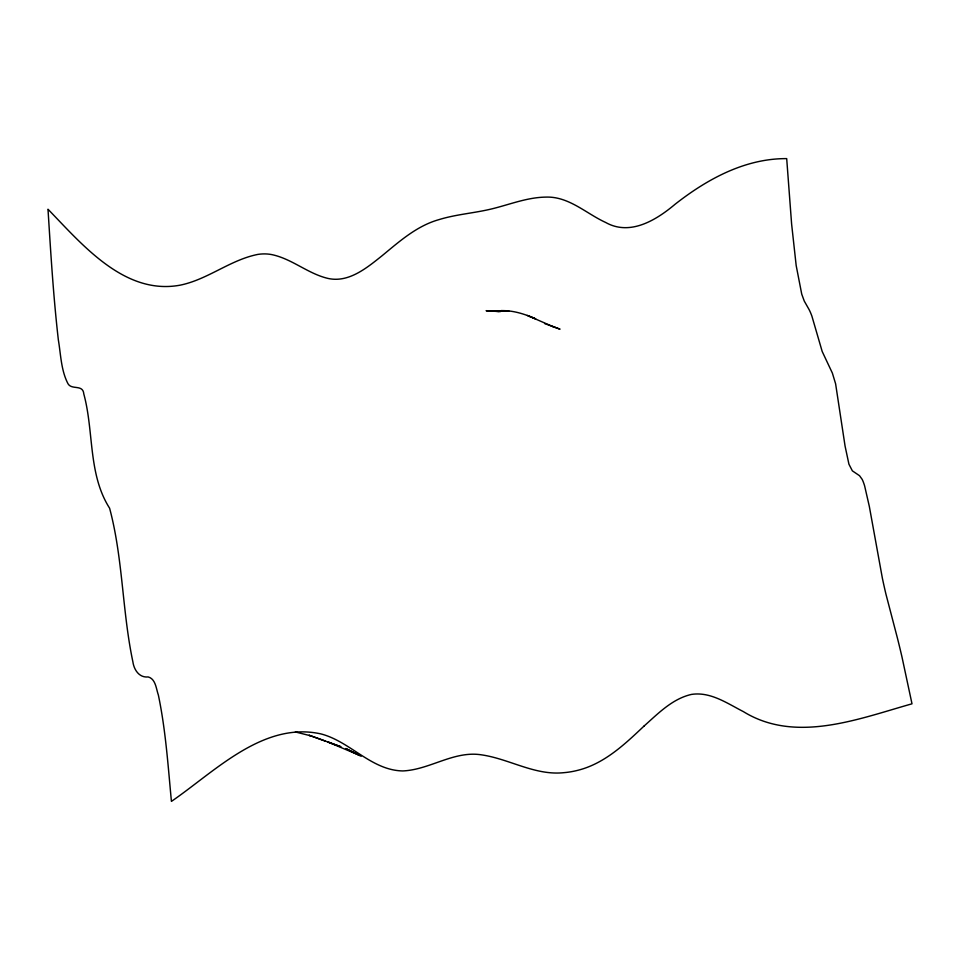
<?xml version="1.0" encoding="UTF-8"?>
<svg xmlns="http://www.w3.org/2000/svg" width="960" height="960" viewBox="0 0 960 960"><rect width="100%" height="100%" fill="white"/><g stroke="black" fill="none" stroke-linecap="round" stroke-linejoin="round"><path stroke-width="1.44" d="M499.212 311.376L487.452 311.04L508.812 311.028L501.192 310.644C513.216 310.308 524.82 314.064 535.692 318.876L527.196 315.408M488.748 311.052L500.628 311.544M496.248 311.112L486.096 310.692L499.26 311.496M295.38 731.952L311.376 735.984L340.944 746.76L327.768 741.948L359.94 755.508L345.744 748.524L361.188 756.228M311.376 735.984L309.048 735.288L325.44 741.108M544.62 323.556L560.028 329.184L552.672 326.424M529.404 316.332L554.868 327.444M644.064 726.036C624.78 744.288 604.368 763.68 577.836 770.304A61.104 44.1 -14.1 0 1 563.928 772.668C535.068 775.752 509.544 758.988 481.764 754.884C453.996 750.36 429.984 769.752 402.852 770.94C371.376 770.4 350.388 741.552 321 733.932C263.244 721.044 214.764 771.684 171.42 801.384C168.048 765.852 165.696 730.056 158.364 695.052C156.18 688.944 155.748 678.96 148.2 676.944C139.212 677.952 133.932 669.732 132.864 661.716C122.136 611.04 123.024 558.348 109.596 508.2C87.936 474.192 94.068 431.688 83.82 394.032C83.028 383.988 71.892 390.264 68.04 383.82C61.02 370.404 60.84 354.6 58.356 339.948C53.376 296.52 50.748 252.864 48 209.244C82.452 244.8 124.68 295.596 180.312 285.132C207.936 279.444 230.34 259.812 257.964 254.388A32.124 23.184 -14.1 0 1 271.776 254.604C291.36 258.672 306.9 272.772 326.088 277.944C347.628 284.028 366.576 268.104 382.236 255.612C399.504 241.368 416.892 225.828 438.936 219.636C455.58 214.488 473.076 213.24 489.996 209.316C508.512 205.032 526.488 197.388 545.736 197.112C568.728 196.2 586.02 213.48 605.664 222.468C630.18 236.268 656.376 220.02 675.18 204.18C707.136 179.148 745.02 158.376 786.696 158.616L791.616 224.04L796.176 265.524L801.732 294.132L804.264 301.056L808.86 309.156A99.924 14.412 84.6 0 1 811.908 316.164L822.192 351.48L832.368 373.092L835.608 383.796L845.076 446.112L848.94 464.232L852.36 470.844L859.524 475.704L862.14 479.328A54.312 7.836 84.6 0 1 864.636 485.928L869.328 506.424L882.384 578.256A200.844 28.968 84.6 0 0 885.948 594.168L897.324 637.716A396.24 57.156 84.6 0 1 902.04 657.24L912 703.812C858.48 718.872 795.636 743.868 743.328 711.588C727.212 703.368 710.424 691.464 691.38 694.428C672.336 698.808 658.176 713.496 644.064 726.036"/></g></svg>
